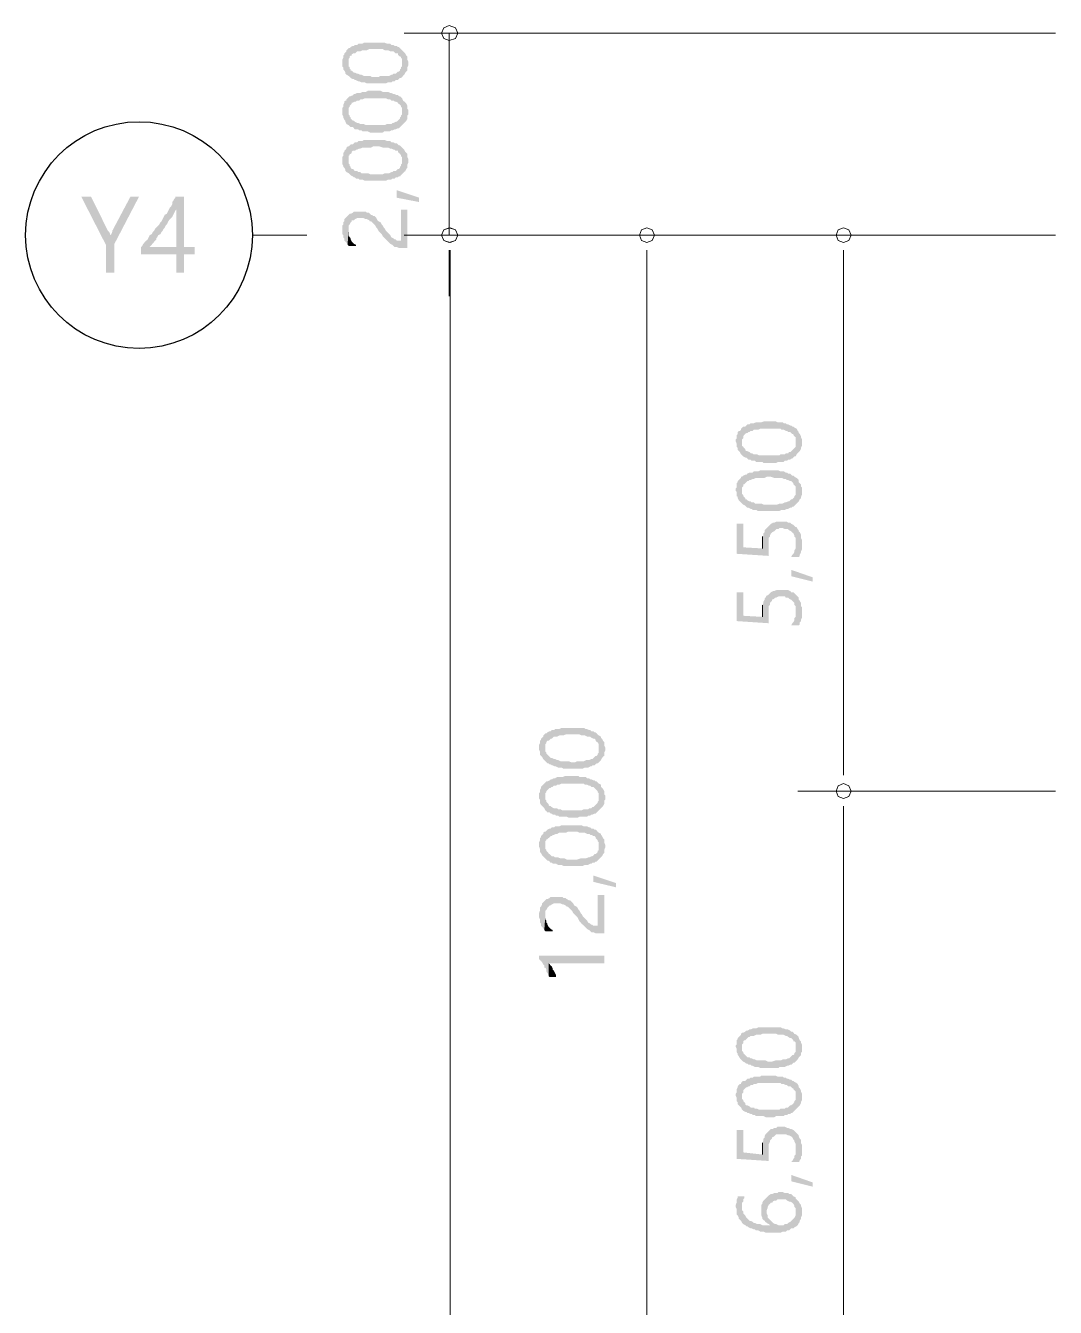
# Model space of a CAD drawing. Header units: millimetres. Extents: x -2246 to 101218, y 0 to 66109.
# Drawn here: x -2246 to 7955, y 38596 to 51295 of the extents above; entities that cross this region are included whole.
import ezdxf

# ---------------------------------------------------------------- set-up
doc = ezdxf.new("R2010")
doc.units = ezdxf.units.MM
doc.layers.add('PDF_솔리드 채우기', color=7, linetype='Continuous')
doc.layers.add('PDF_형상', color=7, linetype='Continuous')

msp = doc.modelspace()

# ---------------------------------------------------------------- hatches: boundary and pattern name
at = {"layer": 'PDF_솔리드 채우기', "transparency": 33554559}
for points in [[(890, 50935), (890, 50924), (890, 50914), (890, 50892), (900, 50882), (900, 50861), (911, 50850), (922, 50829), (922, 50818), (932, 50808), (953, 50797), (953, 50924), (953, 50935), (953, 50945), (953, 50956), (953, 50966), (964, 50977), (964, 50988), (974, 50998), (985, 50998), (985, 51009), (996, 51019), (1017, 51019), (1027, 51030), (1038, 51041), (1059, 51041), (1070, 51041), (1091, 51051), (1112, 51051), (1133, 51051), (1155, 51062), (1176, 51062), (1197, 51062), (1218, 51062), (1239, 51062), (1260, 51062), (1292, 51062), (1313, 51051), (1324, 51051), (1345, 51051), (1366, 51041), (1377, 51041), (1398, 51041), (1409, 51030), (1419, 51019), (1441, 51019), (1441, 51009), (1451, 50998), (1462, 50988), (1472, 50988), (1472, 50977), (1483, 50966), (1483, 50945), (1483, 50935), (1483, 50924), (1483, 51051), (1472, 51062), (1462, 51072), (1451, 51083), (1441, 51083), (1430, 51094), (1409, 51094), (1398, 51104), (1377, 51104), (1366, 51115), (1345, 51115), (1335, 51115), (1313, 51125), (1292, 51125), (1271, 51125), (1260, 51125), (1239, 51125), (1218, 51125), (1218, 51125), (1186, 51125), (1165, 51125), (1144, 51125), (1123, 51125), (1102, 51125), (1091, 51115), (1070, 51115), (1049, 51115), (1038, 51104), (1017, 51104), (1006, 51094), (996, 51094), (974, 51083), (964, 51072), (953, 51072), (943, 51062), (932, 51051), (932, 51041), (922, 51030), (911, 51019), (911, 51009), (900, 50998), (900, 50988), (900, 50977), (890, 50956), (890, 50945)], [(953, 50797), (964, 50786), (974, 50776), (974, 50776), (996, 50765), (1006, 50765), (1017, 50755), (1027, 50755), (1049, 50744), (1059, 50744), (1080, 50733), (1091, 50733), (1112, 50733), (1133, 50723), (1144, 50723), (1165, 50723), (1186, 50723), (1208, 50723), (1229, 50723), (1250, 50723), (1271, 50723), (1292, 50723), (1303, 50723), (1324, 50723), (1345, 50733), (1356, 50733), (1377, 50733), (1388, 50744), (1409, 50744), (1419, 50755), (1441, 50755), (1451, 50765), (1462, 50776), (1472, 50776), (1483, 50786), (1493, 50797), (1504, 50808), (1515, 50829), (1525, 50839), (1536, 50850), (1536, 50871), (1536, 50882), (1546, 50903), (1546, 50914), (1546, 50924), (1546, 50935), (1536, 50956), (1536, 50966), (1536, 50988), (1525, 50998), (1515, 51019), (1504, 51030), (1493, 51041), (1483, 51051), (1483, 50924), (1483, 50914), (1483, 50903), (1483, 50892), (1472, 50882), (1472, 50871), (1462, 50861), (1462, 50850), (1451, 50839), (1441, 50839), (1430, 50829), (1419, 50818), (1398, 50818), (1388, 50808), (1377, 50808), (1356, 50797), (1335, 50797), (1313, 50797), (1292, 50797), (1271, 50797), (1250, 50786), (1229, 50786), (1208, 50786), (1186, 50786), (1165, 50797), (1144, 50797), (1123, 50797), (1102, 50797), (1080, 50808), (1070, 50808), (1049, 50818), (1038, 50818), (1017, 50829), (1006, 50829), (996, 50839), (985, 50850), (974, 50850), (974, 50861), (964, 50871), (964, 50882), (953, 50892), (953, 50903), (953, 50914), (953, 50924)], [(890, 50447), (890, 50447), (890, 50426), (890, 50416), (900, 50395), (900, 50384), (911, 50363), (922, 50352), (922, 50342), (932, 50320), (953, 50310), (953, 50447), (953, 50447), (953, 50458), (953, 50469), (953, 50479), (964, 50490), (964, 50500), (974, 50511), (985, 50522), (985, 50532), (996, 50532), (1017, 50543), (1027, 50543), (1038, 50553), (1059, 50553), (1070, 50564), (1091, 50564), (1112, 50575), (1133, 50575), (1155, 50575), (1176, 50575), (1197, 50575), (1218, 50575), (1239, 50575), (1260, 50575), (1292, 50575), (1313, 50575), (1324, 50575), (1345, 50564), (1366, 50564), (1377, 50553), (1398, 50553), (1409, 50543), (1419, 50543), (1441, 50532), (1441, 50522), (1451, 50522), (1462, 50511), (1472, 50500), (1472, 50490), (1483, 50479), (1483, 50469), (1483, 50458), (1483, 50447), (1483, 50575), (1472, 50585), (1462, 50596), (1451, 50596), (1441, 50606), (1430, 50606), (1409, 50617), (1398, 50617), (1377, 50628), (1366, 50628), (1345, 50638), (1335, 50638), (1313, 50638), (1292, 50638), (1271, 50649), (1260, 50649), (1239, 50649), (1218, 50649), (1218, 50649), (1186, 50649), (1165, 50649), (1144, 50649), (1123, 50638), (1102, 50638), (1091, 50638), (1070, 50628), (1049, 50628), (1038, 50628), (1017, 50617), (1006, 50617), (996, 50606), (974, 50596), (964, 50596), (953, 50585), (943, 50575), (932, 50564), (932, 50553), (922, 50553), (911, 50543), (911, 50532), (900, 50511), (900, 50500), (900, 50490), (890, 50479), (890, 50469)], [(953, 50310), (964, 50299), (974, 50289), (974, 50289), (996, 50289), (1006, 50278), (1017, 50267), (1027, 50267), (1049, 50267), (1059, 50257), (1080, 50257), (1091, 50246), (1112, 50246), (1133, 50246), (1144, 50246), (1165, 50236), (1186, 50236), (1208, 50236), (1229, 50236), (1250, 50236), (1271, 50236), (1292, 50236), (1303, 50246), (1324, 50246), (1345, 50246), (1356, 50246), (1377, 50257), (1388, 50257), (1409, 50267), (1419, 50267), (1441, 50278), (1451, 50278), (1462, 50289), (1472, 50299), (1483, 50310), (1493, 50320), (1504, 50331), (1515, 50342), (1525, 50352), (1536, 50373), (1536, 50384), (1536, 50405), (1546, 50416), (1546, 50437), (1546, 50437), (1546, 50458), (1536, 50469), (1536, 50490), (1536, 50500), (1525, 50522), (1515, 50532), (1504, 50543), (1493, 50553), (1483, 50575), (1483, 50447), (1483, 50437), (1483, 50426), (1483, 50416), (1472, 50405), (1472, 50395), (1462, 50384), (1462, 50373), (1451, 50363), (1441, 50352), (1430, 50342), (1419, 50342), (1398, 50331), (1388, 50331), (1377, 50320), (1356, 50320), (1335, 50320), (1313, 50310), (1292, 50310), (1271, 50310), (1250, 50310), (1229, 50310), (1208, 50310), (1186, 50310), (1165, 50310), (1144, 50310), (1123, 50310), (1102, 50320), (1080, 50320), (1070, 50320), (1049, 50331), (1038, 50331), (1017, 50342), (1006, 50352), (996, 50352), (985, 50363), (974, 50373), (974, 50384), (964, 50395), (964, 50405), (953, 50416), (953, 50426), (953, 50437), (953, 50447)], [(890, 49971), (890, 49960), (890, 49950), (890, 49928), (900, 49907), (900, 49897), (911, 49886), (922, 49865), (922, 49854), (932, 49844), (953, 49833), (953, 49960), (953, 49960), (953, 49981), (953, 49992), (953, 50003), (964, 50013), (964, 50024), (974, 50024), (985, 50034), (985, 50045), (996, 50056), (1017, 50056), (1027, 50066), (1038, 50066), (1059, 50077), (1070, 50077), (1091, 50087), (1112, 50087), (1133, 50087), (1155, 50087), (1176, 50087), (1197, 50098), (1218, 50098), (1239, 50098), (1260, 50098), (1292, 50087), (1313, 50087), (1324, 50087), (1345, 50087), (1366, 50077), (1377, 50077), (1398, 50066), (1409, 50066), (1419, 50056), (1441, 50056), (1441, 50045), (1451, 50034), (1462, 50024), (1472, 50013), (1472, 50003), (1483, 49992), (1483, 49981), (1483, 49971), (1483, 49960), (1483, 50087), (1472, 50098), (1462, 50109), (1451, 50109), (1441, 50119), (1430, 50130), (1409, 50130), (1398, 50140), (1377, 50140), (1366, 50151), (1345, 50151), (1335, 50151), (1313, 50161), (1292, 50161), (1271, 50161), (1260, 50161), (1239, 50161), (1218, 50161), (1218, 50161), (1186, 50161), (1165, 50161), (1144, 50161), (1123, 50161), (1102, 50161), (1091, 50151), (1070, 50151), (1049, 50151), (1038, 50140), (1017, 50140), (1006, 50130), (996, 50119), (974, 50119), (964, 50109), (953, 50098), (943, 50098), (932, 50087), (932, 50077), (922, 50066), (911, 50056), (911, 50045), (900, 50034), (900, 50024), (900, 50003), (890, 49992), (890, 49981)], [(953, 49833), (964, 49823), (974, 49812), (974, 49812), (996, 49801), (1006, 49791), (1017, 49791), (1027, 49780), (1049, 49780), (1059, 49770), (1080, 49770), (1091, 49770), (1112, 49759), (1133, 49759), (1144, 49759), (1165, 49759), (1186, 49759), (1208, 49759), (1229, 49759), (1250, 49759), (1271, 49759), (1292, 49759), (1303, 49759), (1324, 49759), (1345, 49770), (1356, 49770), (1377, 49770), (1388, 49780), (1409, 49780), (1419, 49791), (1441, 49791), (1451, 49801), (1462, 49801), (1472, 49812), (1483, 49823), (1493, 49833), (1504, 49844), (1515, 49854), (1525, 49876), (1536, 49886), (1536, 49897), (1536, 49918), (1546, 49939), (1546, 49950), (1546, 49950), (1546, 49971), (1536, 49992), (1536, 50003), (1536, 50024), (1525, 50034), (1515, 50045), (1504, 50066), (1493, 50077), (1483, 50087), (1483, 49960), (1483, 49950), (1483, 49939), (1483, 49928), (1472, 49918), (1472, 49907), (1462, 49897), (1462, 49886), (1451, 49876), (1441, 49876), (1430, 49865), (1419, 49854), (1398, 49854), (1388, 49844), (1377, 49844), (1356, 49833), (1335, 49833), (1313, 49833), (1292, 49823), (1271, 49823), (1250, 49823), (1229, 49823), (1208, 49823), (1186, 49823), (1165, 49823), (1144, 49833), (1123, 49833), (1102, 49833), (1080, 49833), (1070, 49844), (1049, 49844), (1038, 49854), (1017, 49854), (1006, 49865), (996, 49876), (985, 49876), (974, 49886), (974, 49897), (964, 49907), (964, 49918), (953, 49928), (953, 49939), (953, 49950), (953, 49960)], [(-1599, 49600), (-1695, 49600), (-1451, 49123), (-1451, 48848), (-1366, 48848), (-1366, 49134), (-1409, 49219), (-1409, 49229), (-1419, 49251), (-1430, 49261)], [(-1123, 49600), (-1208, 49600), (-1388, 49261), (-1388, 49251), (-1398, 49229), (-1409, 49219), (-1409, 49219), (-1366, 49134)], [(-678, 49600), (-763, 49600), (-763, 49590), (-773, 49579), (-784, 49558), (-794, 49547), (-794, 49526), (-805, 49505), (-816, 49494), (-752, 49473), (-752, 49102), (-1017, 49102), (-678, 49102)], [(-816, 49494), (-826, 49473), (-837, 49452), (-847, 49431), (-869, 49420), (-879, 49399), (-890, 49378), (-900, 49356), (-911, 49346), (-922, 49325), (-932, 49314), (-953, 49293), (-964, 49282), (-974, 49261), (-985, 49251), (-996, 49229), (-1017, 49219), (-1027, 49198), (-1038, 49176), (-1049, 49166), (-1070, 49145), (-1080, 49134), (-1091, 49113), (-1102, 49102), (-1102, 49028), (-752, 49028), (-752, 48848), (-678, 48848), (-678, 49028), (-572, 49028), (-572, 49102), (-678, 49102), (-1017, 49102), (-953, 49176), (-953, 49187), (-943, 49198), (-932, 49219), (-911, 49229), (-900, 49251), (-890, 49261), (-879, 49282), (-869, 49293), (-858, 49314), (-847, 49325), (-837, 49346), (-826, 49367), (-816, 49378), (-794, 49399), (-784, 49420), (-773, 49441), (-763, 49462), (-752, 49473)], [(890, 49272), (890, 49272), (890, 49251), (890, 49229), (900, 49219), (900, 49198), (911, 49187), (911, 49166), (922, 49155), (932, 49145), (943, 49123), (953, 49261), (953, 49282), (953, 49293), (953, 49314), (964, 49325), (974, 49346), (985, 49356), (985, 49367), (1006, 49367), (1017, 49378), (1038, 49388), (1049, 49388), (1070, 49388), (1091, 49388), (1102, 49388), (1123, 49378), (1133, 49378), (1155, 49367), (1165, 49356), (1176, 49356), (1186, 49346), (1197, 49335), (1208, 49325), (1218, 49314), (1229, 49293), (1239, 49282), (1250, 49261), (1271, 49240), (1282, 49229), (1292, 49208), (1303, 49198), (1313, 49187), (1324, 49176), (1335, 49166), (1345, 49155), (1356, 49145), (1366, 49134), (1388, 49123), (1398, 49113), (1409, 49102), (1419, 49102), (1430, 49102), (1451, 49092), (1462, 49092), (1483, 49092), (1504, 49092), (1536, 49092), (1536, 49473), (1472, 49473), (1472, 49166), (1462, 49166), (1451, 49166), (1430, 49166), (1419, 49176), (1409, 49176), (1398, 49187), (1377, 49198), (1366, 49219), (1366, 49219), (1356, 49229), (1345, 49240), (1335, 49251), (1324, 49261), (1313, 49282), (1303, 49293), (1292, 49314), (1282, 49325), (1271, 49346), (1250, 49356), (1239, 49367), (1229, 49388), (1218, 49399), (1208, 49409), (1197, 49409), (1186, 49420), (1176, 49420), (1165, 49431), (1155, 49441), (1133, 49441), (1123, 49452), (1102, 49452), (1080, 49452), (1059, 49452), (1059, 49452), (1038, 49452), (1027, 49452), (1006, 49452), (996, 49441), (974, 49431), (964, 49431), (953, 49420), (943, 49409), (932, 49399), (922, 49388), (911, 49378), (911, 49356), (900, 49346), (900, 49325), (890, 49314), (890, 49293)], [(943, 49123), (953, 49113), (1027, 49113), (1027, 49123), (1006, 49134), (996, 49145), (985, 49155), (974, 49176), (974, 49187), (964, 49198), (953, 49219), (953, 49229), (953, 49251), (953, 49261)], [(4788, 47175), (4788, 47175), (4798, 47153), (4798, 47143), (4798, 47122), (4809, 47111), (4809, 47090), (4819, 47079), (4830, 47069), (4841, 47047), (4851, 47037), (4851, 47175), (4851, 47175), (4851, 47185), (4851, 47196), (4862, 47206), (4862, 47217), (4862, 47227), (4872, 47238), (4883, 47249), (4894, 47259), (4904, 47259), (4915, 47270), (4925, 47270), (4936, 47280), (4957, 47280), (4968, 47291), (4989, 47291), (5010, 47291), (5031, 47302), (5052, 47302), (5074, 47302), (5095, 47302), (5127, 47302), (5137, 47302), (5169, 47302), (5190, 47302), (5211, 47302), (5233, 47302), (5243, 47291), (5264, 47291), (5285, 47280), (5296, 47280), (5307, 47270), (5328, 47270), (5338, 47259), (5349, 47249), (5360, 47249), (5360, 47238), (5370, 47227), (5381, 47217), (5381, 47206), (5381, 47196), (5381, 47185), (5381, 47175), (5391, 47302), (5370, 47312), (5360, 47323), (5349, 47323), (5338, 47333), (5328, 47333), (5307, 47344), (5296, 47344), (5285, 47355), (5264, 47355), (5254, 47365), (5233, 47365), (5211, 47365), (5201, 47365), (5180, 47376), (5158, 47376), (5137, 47376), (5116, 47376), (5116, 47376), (5095, 47376), (5074, 47376), (5042, 47365), (5031, 47365), (5010, 47365), (4989, 47365), (4968, 47355), (4957, 47355), (4936, 47355), (4925, 47344), (4904, 47344), (4894, 47333), (4883, 47323), (4862, 47323), (4851, 47312), (4841, 47302), (4841, 47291), (4830, 47280), (4819, 47280), (4809, 47270), (4809, 47249), (4798, 47238), (4798, 47227), (4798, 47217), (4798, 47206), (4788, 47196)], [(4851, 47037), (4862, 47026), (4883, 47016), (4883, 47016), (4894, 47016), (4904, 47005), (4915, 46994), (4936, 46994), (4947, 46984), (4957, 46984), (4978, 46984), (4989, 46973), (5010, 46973), (5031, 46973), (5052, 46973), (5063, 46963), (5084, 46963), (5105, 46963), (5127, 46963), (5148, 46963), (5169, 46963), (5190, 46963), (5211, 46973), (5222, 46973), (5243, 46973), (5264, 46973), (5275, 46984), (5296, 46984), (5307, 46994), (5328, 46994), (5338, 47005), (5349, 47005), (5360, 47016), (5370, 47026), (5381, 47026), (5391, 47047), (5402, 47058), (5413, 47069), (5423, 47079), (5434, 47100), (5434, 47111), (5444, 47132), (5444, 47143), (5444, 47164), (5444, 47164), (5444, 47185), (5444, 47196), (5434, 47217), (5434, 47227), (5423, 47249), (5413, 47259), (5413, 47270), (5402, 47280), (5391, 47302), (5381, 47175), (5381, 47164), (5381, 47153), (5381, 47143), (5381, 47122), (5370, 47111), (5370, 47111), (5360, 47100), (5349, 47090), (5338, 47079), (5328, 47069), (5317, 47069), (5307, 47058), (5285, 47058), (5275, 47047), (5254, 47047), (5233, 47047), (5222, 47037), (5201, 47037), (5180, 47037), (5148, 47037), (5127, 47037), (5105, 47037), (5084, 47037), (5063, 47037), (5042, 47037), (5021, 47037), (4999, 47047), (4978, 47047), (4968, 47047), (4947, 47058), (4936, 47058), (4925, 47069), (4904, 47079), (4894, 47079), (4883, 47090), (4883, 47100), (4872, 47111), (4862, 47122), (4862, 47122), (4851, 47132), (4851, 47153), (4851, 47164), (4851, 47175)], [(4788, 46698), (4788, 46687), (4798, 46677), (4798, 46655), (4798, 46634), (4809, 46624), (4809, 46613), (4819, 46592), (4830, 46581), (4841, 46571), (4851, 46560), (4851, 46687), (4851, 46687), (4851, 46708), (4851, 46719), (4862, 46730), (4862, 46740), (4862, 46751), (4872, 46751), (4883, 46761), (4894, 46772), (4904, 46783), (4915, 46783), (4925, 46793), (4936, 46793), (4957, 46804), (4968, 46804), (4989, 46814), (5010, 46814), (5031, 46814), (5052, 46814), (5074, 46814), (5095, 46825), (5127, 46825), (5137, 46825), (5169, 46814), (5190, 46814), (5211, 46814), (5233, 46814), (5243, 46814), (5264, 46804), (5285, 46804), (5296, 46793), (5307, 46793), (5328, 46783), (5338, 46783), (5349, 46772), (5360, 46761), (5360, 46751), (5370, 46740), (5381, 46730), (5381, 46719), (5381, 46708), (5381, 46698), (5381, 46687), (5391, 46814), (5370, 46825), (5360, 46836), (5349, 46836), (5338, 46846), (5328, 46857), (5307, 46857), (5296, 46867), (5285, 46867), (5264, 46878), (5254, 46878), (5233, 46878), (5211, 46889), (5201, 46889), (5180, 46889), (5158, 46889), (5137, 46889), (5116, 46889), (5116, 46889), (5095, 46889), (5074, 46889), (5042, 46889), (5031, 46889), (5010, 46878), (4989, 46878), (4968, 46878), (4957, 46867), (4936, 46867), (4925, 46867), (4904, 46857), (4894, 46846), (4883, 46846), (4862, 46836), (4851, 46825), (4841, 46825), (4841, 46814), (4830, 46804), (4819, 46793), (4809, 46783), (4809, 46772), (4798, 46761), (4798, 46751), (4798, 46730), (4798, 46719), (4788, 46708)], [(4851, 46560), (4862, 46550), (4883, 46539), (4883, 46539), (4894, 46528), (4904, 46518), (4915, 46518), (4936, 46507), (4947, 46507), (4957, 46497), (4978, 46497), (4989, 46497), (5010, 46486), (5031, 46486), (5052, 46486), (5063, 46486), (5084, 46486), (5105, 46486), (5127, 46486), (5148, 46486), (5169, 46486), (5190, 46486), (5211, 46486), (5222, 46486), (5243, 46497), (5264, 46497), (5275, 46497), (5296, 46507), (5307, 46507), (5328, 46518), (5338, 46518), (5349, 46528), (5360, 46528), (5370, 46539), (5381, 46550), (5391, 46560), (5402, 46571), (5413, 46581), (5423, 46603), (5434, 46613), (5434, 46624), (5444, 46645), (5444, 46666), (5444, 46677), (5444, 46677), (5444, 46698), (5444, 46719), (5434, 46730), (5434, 46751), (5423, 46761), (5413, 46772), (5413, 46793), (5402, 46804), (5391, 46814), (5381, 46687), (5381, 46677), (5381, 46666), (5381, 46655), (5381, 46645), (5370, 46634), (5370, 46624), (5360, 46613), (5349, 46603), (5338, 46603), (5328, 46592), (5317, 46581), (5307, 46581), (5285, 46571), (5275, 46571), (5254, 46560), (5233, 46560), (5222, 46560), (5201, 46550), (5180, 46550), (5148, 46550), (5127, 46550), (5105, 46550), (5084, 46550), (5063, 46550), (5042, 46560), (5021, 46560), (4999, 46560), (4978, 46560), (4968, 46571), (4947, 46571), (4936, 46581), (4925, 46581), (4904, 46592), (4894, 46603), (4883, 46603), (4883, 46613), (4872, 46624), (4862, 46634), (4862, 46645), (4851, 46655), (4851, 46666), (4851, 46677), (4851, 46687)], [(4798, 46359), (4798, 46062), (5116, 46041), (5116, 46041), (5116, 46062), (5116, 46084), (5116, 46094), (5116, 46115), (5116, 46136), (5116, 46147), (5105, 46327), (5095, 46317), (5084, 46306), (5074, 46295), (5074, 46274), (5063, 46264), (5063, 46242), (5052, 46232), (5052, 46115), (4862, 46126), (4862, 46359)], [(5105, 46327), (5116, 46147), (5116, 46158), (5116, 46179), (5116, 46200), (5116, 46221), (5127, 46232), (5127, 46242), (5137, 46264), (5148, 46274), (5148, 46274), (5169, 46285), (5180, 46295), (5190, 46306), (5211, 46306), (5222, 46317), (5243, 46317), (5254, 46317), (5275, 46306), (5285, 46306), (5307, 46306), (5317, 46295), (5338, 46285), (5349, 46274), (5360, 46264), (5370, 46242), (5370, 46232), (5381, 46221), (5381, 46200), (5381, 46179), (5381, 46168), (5391, 46327), (5381, 46327), (5370, 46338), (5360, 46348), (5338, 46359), (5328, 46370), (5307, 46370), (5296, 46380), (5275, 46380), (5264, 46380), (5243, 46380), (5243, 46380), (5222, 46380), (5201, 46380), (5190, 46380), (5169, 46370), (5158, 46370), (5137, 46359), (5127, 46348), (5116, 46338)], [(5338, 46031), (5413, 46031), (5423, 46041), (5423, 46052), (5434, 46073), (5434, 46084), (5444, 46105), (5444, 46115), (5444, 46136), (5444, 46158), (5444, 46168), (5444, 46189), (5444, 46200), (5434, 46221), (5434, 46242), (5434, 46253), (5423, 46274), (5413, 46285), (5413, 46295), (5402, 46306), (5391, 46327), (5381, 46168), (5381, 46158), (5381, 46147), (5381, 46126), (5381, 46115), (5370, 46094), (5370, 46084), (5360, 46062), (5349, 46052)], [(4798, 45681), (4798, 45395), (5116, 45374), (5116, 45374), (5116, 45384), (5116, 45406), (5116, 45427), (5116, 45437), (5116, 45459), (5116, 45480), (5105, 45649), (5095, 45649), (5084, 45628), (5074, 45617), (5074, 45607), (5063, 45586), (5063, 45575), (5052, 45554), (5052, 45437), (4862, 45448), (4862, 45681)], [(5105, 45649), (5116, 45480), (5116, 45490), (5116, 45501), (5116, 45522), (5116, 45543), (5127, 45554), (5127, 45575), (5137, 45586), (5148, 45596), (5148, 45607), (5169, 45617), (5180, 45628), (5190, 45628), (5211, 45639), (5222, 45639), (5243, 45639), (5254, 45639), (5275, 45639), (5285, 45628), (5307, 45628), (5317, 45617), (5338, 45607), (5349, 45596), (5360, 45586), (5370, 45575), (5370, 45554), (5381, 45543), (5381, 45522), (5381, 45512), (5381, 45490), (5391, 45649), (5381, 45660), (5370, 45670), (5360, 45681), (5338, 45681), (5328, 45692), (5307, 45702), (5296, 45702), (5275, 45702), (5264, 45702), (5243, 45702), (5243, 45702), (5222, 45702), (5201, 45702), (5190, 45702), (5169, 45692), (5158, 45692), (5137, 45681), (5127, 45670), (5116, 45660)], [(5338, 45353), (5413, 45353), (5423, 45363), (5423, 45384), (5434, 45395), (5434, 45406), (5444, 45427), (5444, 45448), (5444, 45469), (5444, 45490), (5444, 45490), (5444, 45512), (5444, 45533), (5434, 45543), (5434, 45565), (5434, 45575), (5423, 45596), (5413, 45607), (5413, 45628), (5402, 45639), (5391, 45649), (5381, 45490), (5381, 45490), (5381, 45469), (5381, 45459), (5381, 45437), (5370, 45427), (5370, 45406), (5360, 45384), (5349, 45374)], [(2839, 44145), (2839, 44145), (2839, 44124), (2849, 44103), (2849, 44092), (2849, 44071), (2860, 44060), (2870, 44050), (2881, 44029), (2892, 44018), (2902, 44007), (2902, 44135), (2902, 44145), (2902, 44156), (2902, 44166), (2902, 44177), (2913, 44188), (2913, 44198), (2923, 44209), (2934, 44209), (2945, 44219), (2955, 44230), (2966, 44230), (2976, 44240), (2987, 44251), (3008, 44251), (3019, 44251), (3040, 44262), (3061, 44262), (3082, 44262), (3103, 44272), (3125, 44272), (3146, 44272), (3178, 44272), (3188, 44272), (3220, 44272), (3241, 44272), (3262, 44262), (3284, 44262), (3294, 44262), (3315, 44251), (3337, 44251), (3347, 44251), (3358, 44240), (3379, 44230), (3389, 44230), (3400, 44219), (3400, 44209), (3411, 44198), (3421, 44198), (3421, 44188), (3432, 44177), (3432, 44156), (3432, 44145), (3432, 44135), (3432, 44262), (3421, 44272), (3411, 44283), (3400, 44293), (3389, 44293), (3379, 44304), (3358, 44304), (3347, 44315), (3337, 44315), (3315, 44325), (3305, 44325), (3284, 44336), (3262, 44336), (3241, 44336), (3231, 44336), (3209, 44336), (3188, 44336), (3167, 44336), (3167, 44336), (3146, 44336), (3114, 44336), (3093, 44336), (3072, 44336), (3061, 44336), (3040, 44325), (3019, 44325), (2998, 44325), (2987, 44315), (2966, 44315), (2955, 44304), (2945, 44304), (2923, 44293), (2913, 44283), (2902, 44283), (2892, 44272), (2881, 44262), (2881, 44251), (2870, 44240), (2860, 44230), (2860, 44219), (2849, 44209), (2849, 44198), (2849, 44188), (2839, 44166), (2839, 44156)], [(2902, 44007), (2913, 43997), (2923, 43986), (2934, 43986), (2945, 43976), (2955, 43976), (2966, 43965), (2976, 43965), (2998, 43955), (3008, 43955), (3029, 43944), (3040, 43944), (3061, 43944), (3082, 43933), (3093, 43933), (3114, 43933), (3135, 43933), (3156, 43933), (3178, 43933), (3199, 43933), (3220, 43933), (3241, 43933), (3262, 43933), (3273, 43933), (3294, 43944), (3315, 43944), (3326, 43944), (3347, 43955), (3358, 43955), (3368, 43965), (3389, 43965), (3400, 43976), (3411, 43986), (3421, 43986), (3432, 43997), (3442, 44007), (3453, 44018), (3464, 44039), (3474, 44050), (3485, 44060), (3485, 44082), (3485, 44092), (3495, 44113), (3495, 44124), (3495, 44135), (3495, 44145), (3485, 44166), (3485, 44188), (3485, 44198), (3474, 44209), (3464, 44230), (3453, 44240), (3453, 44251), (3432, 44262), (3432, 44135), (3432, 44124), (3432, 44113), (3432, 44103), (3432, 44092), (3421, 44082), (3421, 44071), (3411, 44060), (3400, 44060), (3389, 44050), (3379, 44039), (3368, 44029), (3358, 44029), (3337, 44018), (3326, 44018), (3305, 44018), (3284, 44007), (3262, 44007), (3252, 44007), (3220, 44007), (3199, 43997), (3178, 43997), (3156, 43997), (3135, 44007), (3114, 44007), (3093, 44007), (3072, 44007), (3051, 44007), (3029, 44018), (3019, 44018), (2998, 44029), (2987, 44029), (2966, 44039), (2955, 44039), (2945, 44050), (2934, 44060), (2934, 44060), (2923, 44071), (2913, 44082), (2913, 44092), (2902, 44103), (2902, 44113), (2902, 44124), (2902, 44135)], [(2839, 43658), (2839, 43658), (2839, 43637), (2849, 43626), (2849, 43605), (2849, 43594), (2860, 43573), (2870, 43563), (2881, 43552), (2892, 43541), (2902, 43520), (2902, 43658), (2902, 43658), (2902, 43669), (2902, 43679), (2902, 43690), (2913, 43700), (2913, 43711), (2923, 43721), (2934, 43732), (2945, 43743), (2955, 43743), (2966, 43753), (2976, 43753), (2987, 43764), (3008, 43764), (3019, 43774), (3040, 43774), (3061, 43785), (3082, 43785), (3103, 43785), (3125, 43785), (3146, 43785), (3178, 43785), (3188, 43785), (3220, 43785), (3241, 43785), (3262, 43785), (3284, 43785), (3294, 43774), (3315, 43774), (3337, 43764), (3347, 43764), (3358, 43753), (3379, 43753), (3389, 43743), (3400, 43732), (3400, 43732), (3411, 43721), (3421, 43711), (3421, 43700), (3432, 43690), (3432, 43679), (3432, 43669), (3432, 43658), (3432, 43785), (3421, 43796), (3411, 43806), (3400, 43806), (3389, 43817), (3379, 43817), (3358, 43827), (3347, 43827), (3337, 43838), (3315, 43838), (3305, 43849), (3284, 43849), (3262, 43849), (3241, 43849), (3231, 43859), (3209, 43859), (3188, 43859), (3167, 43859), (3167, 43859), (3146, 43859), (3114, 43859), (3093, 43859), (3072, 43849), (3061, 43849), (3040, 43849), (3019, 43849), (2998, 43838), (2987, 43838), (2966, 43827), (2955, 43827), (2945, 43817), (2923, 43806), (2913, 43806), (2902, 43796), (2892, 43785), (2881, 43774), (2881, 43774), (2870, 43764), (2860, 43753), (2860, 43743), (2849, 43721), (2849, 43711), (2849, 43700), (2839, 43690), (2839, 43679)], [(2902, 43520), (2913, 43510), (2923, 43499), (2934, 43499), (2945, 43499), (2955, 43488), (2966, 43488), (2976, 43478), (2998, 43478), (3008, 43467), (3029, 43467), (3040, 43457), (3061, 43457), (3082, 43457), (3093, 43457), (3114, 43457), (3135, 43446), (3156, 43446), (3178, 43446), (3199, 43446), (3220, 43446), (3241, 43457), (3262, 43457), (3273, 43457), (3294, 43457), (3315, 43457), (3326, 43467), (3347, 43467), (3358, 43478), (3368, 43478), (3389, 43488), (3400, 43488), (3411, 43499), (3421, 43510), (3432, 43520), (3442, 43531), (3453, 43541), (3464, 43552), (3474, 43563), (3485, 43584), (3485, 43594), (3485, 43616), (3495, 43626), (3495, 43647), (3495, 43647), (3495, 43669), (3485, 43679), (3485, 43700), (3485, 43711), (3474, 43732), (3464, 43743), (3453, 43753), (3453, 43774), (3432, 43785), (3432, 43658), (3432, 43647), (3432, 43637), (3432, 43626), (3432, 43616), (3421, 43605), (3421, 43594), (3411, 43584), (3400, 43573), (3389, 43563), (3379, 43552), (3368, 43552), (3358, 43541), (3337, 43541), (3326, 43531), (3305, 43531), (3284, 43531), (3262, 43520), (3252, 43520), (3220, 43520), (3199, 43520), (3178, 43520), (3156, 43520), (3135, 43520), (3114, 43520), (3093, 43520), (3072, 43520), (3051, 43531), (3029, 43531), (3019, 43541), (2998, 43541), (2987, 43541), (2966, 43552), (2955, 43563), (2945, 43563), (2934, 43573), (2934, 43584), (2923, 43594), (2913, 43605), (2913, 43616), (2902, 43626), (2902, 43637), (2902, 43647), (2902, 43658)], [(2839, 43181), (2839, 43171), (2839, 43160), (2849, 43139), (2849, 43128), (2849, 43107), (2860, 43097), (2870, 43075), (2881, 43065), (2892, 43054), (2902, 43044), (2902, 43171), (2902, 43171), (2902, 43192), (2902, 43202), (2902, 43213), (2913, 43224), (2913, 43234), (2923, 43234), (2934, 43245), (2945, 43255), (2955, 43266), (2966, 43266), (2976, 43277), (2987, 43277), (3008, 43287), (3019, 43287), (3040, 43298), (3061, 43298), (3082, 43298), (3103, 43298), (3125, 43308), (3146, 43308), (3178, 43308), (3188, 43308), (3220, 43308), (3241, 43298), (3262, 43298), (3284, 43298), (3294, 43298), (3315, 43287), (3337, 43287), (3347, 43277), (3358, 43277), (3379, 43266), (3389, 43266), (3400, 43255), (3400, 43245), (3411, 43234), (3421, 43224), (3421, 43213), (3432, 43202), (3432, 43192), (3432, 43181), (3432, 43171), (3432, 43298), (3421, 43308), (3411, 43319), (3400, 43330), (3389, 43330), (3379, 43340), (3358, 43340), (3347, 43351), (3337, 43351), (3315, 43361), (3305, 43361), (3284, 43361), (3262, 43372), (3241, 43372), (3231, 43372), (3209, 43372), (3188, 43372), (3167, 43372), (3167, 43372), (3146, 43372), (3114, 43372), (3093, 43372), (3072, 43372), (3061, 43372), (3040, 43361), (3019, 43361), (2998, 43361), (2987, 43351), (2966, 43351), (2955, 43340), (2945, 43340), (2923, 43330), (2913, 43319), (2902, 43308), (2892, 43308), (2881, 43298), (2881, 43287), (2870, 43277), (2860, 43266), (2860, 43255), (2849, 43245), (2849, 43234), (2849, 43224), (2839, 43202), (2839, 43192)], [(2902, 43044), (2913, 43033), (2923, 43022), (2934, 43022), (2945, 43012), (2955, 43001), (2966, 43001), (2976, 42991), (2998, 42991), (3008, 42991), (3029, 42980), (3040, 42980), (3061, 42980), (3082, 42969), (3093, 42969), (3114, 42969), (3135, 42969), (3156, 42969), (3178, 42969), (3199, 42969), (3220, 42969), (3241, 42969), (3262, 42969), (3273, 42969), (3294, 42980), (3315, 42980), (3326, 42980), (3347, 42991), (3358, 42991), (3368, 43001), (3389, 43001), (3400, 43012), (3411, 43012), (3421, 43022), (3432, 43033), (3442, 43044), (3453, 43054), (3464, 43065), (3474, 43086), (3485, 43097), (3485, 43118), (3485, 43128), (3495, 43150), (3495, 43160), (3495, 43160), (3495, 43181), (3485, 43202), (3485, 43213), (3485, 43234), (3474, 43245), (3464, 43266), (3453, 43277), (3453, 43287), (3432, 43298), (3432, 43171), (3432, 43160), (3432, 43150), (3432, 43139), (3432, 43128), (3421, 43118), (3421, 43107), (3411, 43097), (3400, 43086), (3389, 43086), (3379, 43075), (3368, 43065), (3358, 43065), (3337, 43054), (3326, 43054), (3305, 43044), (3284, 43044), (3262, 43044), (3252, 43044), (3220, 43033), (3199, 43033), (3178, 43033), (3156, 43033), (3135, 43033), (3114, 43033), (3093, 43044), (3072, 43044), (3051, 43044), (3029, 43054), (3019, 43054), (2998, 43054), (2987, 43065), (2966, 43065), (2955, 43075), (2945, 43086), (2934, 43086), (2934, 43097), (2923, 43107), (2913, 43118), (2913, 43128), (2902, 43139), (2902, 43150), (2902, 43160), (2902, 43171)], [(2839, 42482), (2839, 42482), (2839, 42461), (2849, 42440), (2849, 42429), (2849, 42408), (2860, 42397), (2860, 42376), (2870, 42366), (2881, 42355), (2892, 42334), (2902, 42472), (2902, 42493), (2902, 42503), (2902, 42525), (2913, 42535), (2923, 42556), (2934, 42567), (2945, 42578), (2955, 42578), (2966, 42588), (2987, 42599), (2998, 42599), (3019, 42599), (3040, 42599), (3051, 42599), (3072, 42588), (3082, 42588), (3103, 42578), (3114, 42567), (3125, 42567), (3135, 42556), (3146, 42546), (3156, 42535), (3167, 42525), (3178, 42503), (3188, 42493), (3209, 42472), (3220, 42461), (3231, 42440), (3241, 42419), (3252, 42408), (3262, 42397), (3273, 42387), (3284, 42376), (3294, 42366), (3305, 42355), (3315, 42345), (3337, 42334), (3347, 42323), (3358, 42313), (3368, 42313), (3379, 42313), (3400, 42302), (3411, 42302), (3432, 42302), (3453, 42302), (3485, 42302), (3485, 42683), (3421, 42683), (3421, 42376), (3411, 42376), (3400, 42376), (3379, 42376), (3368, 42387), (3358, 42387), (3347, 42397), (3326, 42408), (3315, 42429), (3315, 42429), (3305, 42440), (3294, 42450), (3284, 42461), (3273, 42472), (3262, 42493), (3252, 42503), (3241, 42525), (3231, 42535), (3220, 42556), (3209, 42567), (3188, 42578), (3178, 42599), (3167, 42609), (3156, 42620), (3146, 42630), (3135, 42630), (3135, 42630), (3114, 42641), (3103, 42652), (3082, 42652), (3072, 42662), (3051, 42662), (3029, 42662), (3019, 42662), (3008, 42662), (2987, 42662), (2976, 42662), (2955, 42662), (2945, 42652), (2923, 42641), (2913, 42641), (2902, 42630), (2892, 42620), (2881, 42609), (2870, 42599), (2870, 42588), (2860, 42567), (2849, 42556), (2849, 42535), (2849, 42525), (2839, 42503)], [(2892, 42334), (2902, 42323), (2976, 42323), (2976, 42334), (2955, 42345), (2945, 42355), (2934, 42366), (2923, 42387), (2923, 42397), (2913, 42408), (2913, 42429), (2902, 42440), (2902, 42461), (2902, 42472)], [(2839, 42080), (2839, 42048), (2849, 42037), (2860, 42027), (2870, 42016), (2881, 41995), (2892, 41984), (2892, 41963), (2902, 41963), (2913, 41942), (2913, 41921), (2923, 41910), (2934, 41889), (2934, 41878), (2934, 42006), (3485, 42006), (3485, 42080)], [(2934, 41878), (2945, 41868), (3008, 41868), (3008, 41868), (3008, 41878), (3008, 41889), (2998, 41910), (2987, 41931), (2976, 41942), (2976, 41953), (2966, 41974), (2955, 41984), (2945, 41995), (2934, 42006)], [(4788, 41179), (4788, 41179), (4798, 41158), (4798, 41137), (4798, 41126), (4809, 41105), (4809, 41095), (4819, 41084), (4830, 41063), (4841, 41052), (4851, 41042), (4851, 41179), (4851, 41179), (4851, 41190), (4851, 41201), (4862, 41211), (4862, 41222), (4862, 41232), (4872, 41243), (4883, 41243), (4894, 41254), (4904, 41264), (4915, 41275), (4925, 41275), (4936, 41285), (4957, 41285), (4968, 41285), (4989, 41296), (5010, 41296), (5031, 41296), (5052, 41306), (5074, 41306), (5095, 41306), (5127, 41306), (5137, 41306), (5169, 41306), (5190, 41306), (5211, 41296), (5233, 41296), (5243, 41296), (5264, 41296), (5285, 41285), (5296, 41285), (5307, 41275), (5328, 41264), (5338, 41264), (5349, 41254), (5360, 41243), (5360, 41232), (5370, 41232), (5381, 41222), (5381, 41211), (5381, 41201), (5381, 41179), (5381, 41169), (5391, 41296), (5370, 41306), (5360, 41317), (5349, 41328), (5338, 41328), (5328, 41338), (5307, 41349), (5296, 41349), (5285, 41349), (5264, 41359), (5254, 41359), (5233, 41370), (5211, 41370), (5201, 41370), (5180, 41370), (5158, 41370), (5137, 41370), (5116, 41370), (5116, 41370), (5095, 41370), (5074, 41370), (5042, 41370), (5031, 41370), (5010, 41370), (4989, 41359), (4968, 41359), (4957, 41359), (4936, 41349), (4925, 41349), (4904, 41338), (4894, 41338), (4883, 41328), (4862, 41317), (4851, 41317), (4841, 41306), (4841, 41296), (4830, 41285), (4819, 41275), (4809, 41264), (4809, 41254), (4798, 41243), (4798, 41232), (4798, 41222), (4798, 41201), (4788, 41190)], [(4851, 41042), (4862, 41031), (4883, 41020), (4883, 41020), (4894, 41010), (4904, 41010), (4915, 40999), (4936, 40999), (4947, 40989), (4957, 40989), (4978, 40978), (4989, 40978), (5010, 40978), (5031, 40968), (5052, 40968), (5063, 40968), (5084, 40968), (5105, 40968), (5127, 40968), (5148, 40968), (5169, 40968), (5190, 40968), (5211, 40968), (5222, 40978), (5243, 40978), (5264, 40978), (5275, 40978), (5296, 40989), (5307, 40989), (5328, 40999), (5338, 40999), (5349, 41010), (5360, 41020), (5370, 41020), (5381, 41031), (5391, 41042), (5402, 41052), (5413, 41073), (5423, 41084), (5434, 41095), (5434, 41116), (5444, 41126), (5444, 41148), (5444, 41169), (5444, 41169), (5444, 41179), (5444, 41201), (5434, 41222), (5434, 41232), (5423, 41243), (5413, 41264), (5413, 41275), (5402, 41285), (5391, 41296), (5381, 41169), (5381, 41169), (5381, 41148), (5381, 41137), (5381, 41126), (5370, 41116), (5370, 41105), (5360, 41095), (5349, 41095), (5338, 41084), (5328, 41073), (5317, 41063), (5307, 41063), (5285, 41052), (5275, 41052), (5254, 41052), (5233, 41042), (5222, 41042), (5201, 41042), (5180, 41042), (5148, 41031), (5127, 41031), (5105, 41031), (5084, 41042), (5063, 41042), (5042, 41042), (5021, 41042), (4999, 41042), (4978, 41052), (4968, 41052), (4947, 41063), (4936, 41063), (4925, 41073), (4904, 41073), (4894, 41084), (4883, 41095), (4883, 41095), (4872, 41105), (4862, 41116), (4862, 41126), (4851, 41137), (4851, 41148), (4851, 41158), (4851, 41179)], [(4788, 40692), (4788, 40692), (4798, 40671), (4798, 40660), (4798, 40639), (4809, 40629), (4809, 40607), (4819, 40597), (4830, 40586), (4841, 40576), (4851, 40554), (4851, 40692), (4851, 40692), (4851, 40703), (4851, 40713), (4862, 40724), (4862, 40735), (4862, 40745), (4872, 40756), (4883, 40766), (4894, 40777), (4904, 40777), (4915, 40787), (4925, 40787), (4936, 40798), (4957, 40798), (4968, 40809), (4989, 40809), (5010, 40819), (5031, 40819), (5052, 40819), (5074, 40819), (5095, 40819), (5127, 40819), (5137, 40819), (5169, 40819), (5190, 40819), (5211, 40819), (5233, 40819), (5243, 40809), (5264, 40809), (5285, 40798), (5296, 40798), (5307, 40787), (5328, 40787), (5338, 40777), (5349, 40766), (5360, 40766), (5360, 40756), (5370, 40745), (5381, 40735), (5381, 40724), (5381, 40713), (5381, 40703), (5381, 40692), (5391, 40819), (5370, 40830), (5360, 40840), (5349, 40840), (5338, 40851), (5328, 40851), (5307, 40862), (5296, 40862), (5285, 40872), (5264, 40872), (5254, 40883), (5233, 40883), (5211, 40883), (5201, 40883), (5180, 40893), (5158, 40893), (5137, 40893), (5116, 40893), (5116, 40893), (5095, 40893), (5074, 40893), (5042, 40893), (5031, 40883), (5010, 40883), (4989, 40883), (4968, 40883), (4957, 40872), (4936, 40872), (4925, 40862), (4904, 40862), (4894, 40851), (4883, 40840), (4862, 40840), (4851, 40830), (4841, 40819), (4841, 40809), (4830, 40809), (4819, 40798), (4809, 40787), (4809, 40777), (4798, 40756), (4798, 40745), (4798, 40735), (4798, 40724), (4788, 40713)], [(4851, 40554), (4862, 40544), (4883, 40533), (4883, 40533), (4894, 40533), (4904, 40523), (4915, 40523), (4936, 40512), (4947, 40512), (4957, 40501), (4978, 40501), (4989, 40491), (5010, 40491), (5031, 40491), (5052, 40491), (5063, 40491), (5084, 40480), (5105, 40480), (5127, 40480), (5148, 40480), (5169, 40480), (5190, 40491), (5211, 40491), (5222, 40491), (5243, 40491), (5264, 40491), (5275, 40501), (5296, 40501), (5307, 40512), (5328, 40512), (5338, 40523), (5349, 40523), (5360, 40533), (5370, 40544), (5381, 40554), (5391, 40565), (5402, 40576), (5413, 40586), (5423, 40597), (5434, 40618), (5434, 40629), (5444, 40650), (5444, 40660), (5444, 40682), (5444, 40682), (5444, 40703), (5444, 40713), (5434, 40735), (5434, 40745), (5423, 40766), (5413, 40777), (5413, 40787), (5402, 40809), (5391, 40819), (5381, 40692), (5381, 40682), (5381, 40671), (5381, 40660), (5381, 40650), (5370, 40639), (5370, 40629), (5360, 40618), (5349, 40607), (5338, 40597), (5328, 40597), (5317, 40586), (5307, 40576), (5285, 40576), (5275, 40565), (5254, 40565), (5233, 40565), (5222, 40554), (5201, 40554), (5180, 40554), (5148, 40554), (5127, 40554), (5105, 40554), (5084, 40554), (5063, 40554), (5042, 40554), (5021, 40554), (4999, 40565), (4978, 40565), (4968, 40576), (4947, 40576), (4936, 40576), (4925, 40586), (4904, 40597), (4894, 40597), (4883, 40607), (4883, 40618), (4872, 40629), (4862, 40639), (4862, 40650), (4851, 40660), (4851, 40671), (4851, 40682), (4851, 40692)], [(5105, 40332), (5116, 40152), (5116, 40163), (5116, 40184), (5116, 40205), (5116, 40215), (5127, 40237), (5127, 40247), (5137, 40258), (5148, 40268), (5148, 40279), (5169, 40290), (5180, 40300), (5190, 40311), (5211, 40311), (5222, 40311), (5243, 40311), (5254, 40311), (5275, 40311), (5285, 40311), (5307, 40300), (5317, 40300), (5338, 40290), (5349, 40279), (5360, 40258), (5370, 40247), (5370, 40237), (5381, 40215), (5381, 40205), (5381, 40184), (5381, 40163), (5391, 40321), (5381, 40332), (5370, 40343), (5360, 40353), (5338, 40364), (5328, 40364), (5307, 40374), (5296, 40374), (5275, 40385), (5264, 40385), (5243, 40385), (5243, 40385), (5222, 40385), (5201, 40385), (5190, 40374), (5169, 40374), (5158, 40364), (5137, 40364), (5127, 40353), (5116, 40343)], [(4798, 40353), (4798, 40067), (5116, 40046), (5116, 40046), (5116, 40067), (5116, 40078), (5116, 40099), (5116, 40120), (5116, 40131), (5116, 40152), (5105, 40332), (5095, 40321), (5084, 40311), (5074, 40290), (5074, 40279), (5063, 40268), (5063, 40247), (5052, 40226), (5052, 40110), (4862, 40131), (4862, 40353)], [(5338, 40035), (5413, 40035), (5423, 40046), (5423, 40057), (5434, 40067), (5434, 40088), (5444, 40099), (5444, 40120), (5444, 40141), (5444, 40163), (5444, 40163), (5444, 40184), (5444, 40205), (5434, 40226), (5434, 40237), (5434, 40258), (5423, 40268), (5413, 40290), (5413, 40300), (5402, 40311), (5391, 40321), (5381, 40163), (5381, 40163), (5381, 40152), (5381, 40131), (5381, 40110), (5370, 40099), (5370, 40078), (5360, 40067), (5349, 40046)], [(4788, 39591), (4788, 39591), (4798, 39569), (4798, 39548), (4798, 39538), (4798, 39516), (4809, 39506), (4819, 39485), (4819, 39474), (4830, 39463), (4841, 39453), (4851, 39591), (4851, 39601), (4851, 39612), (4851, 39633), (4862, 39644), (4862, 39665), (4872, 39675), (4872, 39696), (4809, 39696), (4809, 39696), (4809, 39686), (4798, 39665), (4798, 39654), (4798, 39633), (4788, 39612)], [(5042, 39548), (5042, 39538), (5042, 39516), (5042, 39506), (5052, 39485), (5052, 39474), (5063, 39463), (5074, 39453), (5084, 39442), (5095, 39432), (5116, 39421), (5127, 39410), (5127, 39410), (5137, 39453), (5127, 39463), (5116, 39474), (5105, 39485), (5105, 39506), (5095, 39527), (5095, 39538), (5095, 39686), (5084, 39675), (5074, 39665), (5063, 39654), (5052, 39633), (5052, 39622), (5042, 39612), (5042, 39591), (5042, 39569)], [(5095, 39686), (5095, 39538), (5095, 39538), (5095, 39559), (5105, 39580), (5105, 39591), (5116, 39612), (5127, 39622), (5137, 39633), (5148, 39633), (5158, 39644), (5169, 39654), (5190, 39654), (5201, 39665), (5222, 39665), (5243, 39665), (5254, 39665), (5264, 39665), (5285, 39665), (5296, 39654), (5317, 39644), (5328, 39644), (5349, 39633), (5349, 39633), (5360, 39622), (5370, 39601), (5370, 39591), (5381, 39580), (5381, 39559), (5381, 39538), (5391, 39400), (5402, 39410), (5413, 39432), (5423, 39442), (5423, 39453), (5434, 39474), (5434, 39485), (5444, 39506), (5444, 39516), (5444, 39538), (5444, 39548), (5444, 39559), (5444, 39580), (5434, 39601), (5434, 39612), (5423, 39622), (5413, 39644), (5402, 39654), (5391, 39665), (5381, 39675), (5381, 39686), (5360, 39696), (5349, 39707), (5338, 39718), (5317, 39718), (5307, 39728), (5285, 39728), (5275, 39728), (5254, 39739), (5233, 39739), (5211, 39739), (5201, 39728), (5180, 39728), (5169, 39728), (5148, 39718), (5137, 39718), (5116, 39707), (5105, 39696)], [(4841, 39453), (4851, 39432), (4862, 39421), (4883, 39410), (4894, 39400), (4904, 39400), (4915, 39389), (4936, 39379), (4947, 39379), (4968, 39368), (4978, 39368), (4989, 39358), (5010, 39358), (5031, 39347), (5042, 39347), (5063, 39347), (5084, 39336), (5095, 39336), (5116, 39336), (5137, 39336), (5158, 39336), (5169, 39336), (5190, 39336), (5211, 39336), (5233, 39336), (5254, 39347), (5264, 39347), (5285, 39347), (5296, 39358), (5317, 39358), (5328, 39368), (5338, 39379), (5360, 39379), (5370, 39389), (5370, 39389), (5391, 39400), (5381, 39538), (5381, 39538), (5381, 39516), (5381, 39506), (5370, 39485), (5360, 39474), (5349, 39463), (5338, 39453), (5338, 39453), (5328, 39442), (5307, 39432), (5296, 39421), (5275, 39421), (5264, 39410), (5243, 39410), (5222, 39410), (5211, 39410), (5190, 39421), (5180, 39421), (5158, 39432), (5148, 39442), (5137, 39453), (5127, 39410), (5127, 39410), (5105, 39410), (5084, 39410), (5063, 39410), (5052, 39410), (5031, 39421), (5010, 39421), (4999, 39421), (4978, 39432), (4968, 39432), (4957, 39442), (4936, 39453), (4925, 39453), (4915, 39463), (4904, 39474), (4894, 39485), (4883, 39506), (4872, 39516), (4862, 39527), (4862, 39548), (4851, 39559), (4851, 39580), (4851, 39591)]]:
    msp.add_hatch(color=256, dxfattribs=at).paths.add_polyline_path(points)

# ---------------------------------------------------------------- linework, layer by layer
at = {"layer": 'PDF_솔리드 채우기', "lineweight": 5, "transparency": 33554559}
for points in [[(1430, 49664), (1652, 49590), (1430, 49590), (1652, 49547)], [(5338, 45903), (5550, 45829), (5338, 45840), (5550, 45787)], [(3379, 42874), (3601, 42800), (3379, 42811), (3601, 42758)], [(5338, 39908), (5550, 39834), (5338, 39845), (5550, 39792)]]:
    msp.add_solid(points, dxfattribs=at)
at = {"layer": 'PDF_형상', "lineweight": 5}
for points in [[(7955, 51221), (1504, 51221)], [(1949, 49219), (1949, 51221)], [(3453, 49219), (7955, 49219), (1504, 49219), (7955, 49219), (5402, 49219)], [(1949, 49071), (1949, 48912), (1949, 48615)], [(1960, 16955), (1960, 17103), (1960, 48912), (1960, 49071)], [(3908, 37366), (3908, 37514), (3908, 48912), (3908, 49071)], [(5857, 43870), (5857, 44018), (5857, 48912), (5857, 49071)], [(5857, 37366), (5857, 37514), (5857, 43414), (5857, 43563)]]:
    msp.add_lwpolyline(points, dxfattribs=at)
for points in [[(1949, 51295), (1896, 51274), (1875, 51221), (1896, 51168), (1949, 51147), (2013, 51168), (2034, 51221), (2013, 51274)], [(1949, 49145), (2013, 49166), (2034, 49219), (2013, 49272), (1949, 49293), (1896, 49272), (1875, 49219), (1896, 49166)], [(1960, 49145), (2013, 49166), (2034, 49219), (2013, 49272), (1960, 49293), (1896, 49272), (1875, 49219), (1896, 49166)], [(3908, 49145), (3961, 49166), (3983, 49219), (3961, 49272), (3908, 49293), (3856, 49272), (3834, 49219), (3856, 49166)], [(5857, 49145), (5910, 49166), (5932, 49219), (5910, 49272), (5857, 49293), (5804, 49272), (5783, 49219), (5804, 49166)], [(540, 49219), (0, 49219)], [(5052, 46168), (5052, 46168), (5052, 46147), (5052, 46136), (5052, 46115), (5052, 46232), (5052, 46211), (5052, 46189)], [(5052, 45501), (5052, 45490), (5052, 45469), (5052, 45459), (5052, 45437), (5052, 45554), (5052, 45533), (5052, 45522)], [(5402, 43711), (7955, 43711)], [(5857, 43785), (5804, 43764), (5783, 43711), (5804, 43658), (5857, 43637), (5910, 43658), (5932, 43711), (5910, 43764)], [(5857, 43637), (5910, 43658), (5932, 43711), (5910, 43764), (5857, 43785), (5804, 43764), (5783, 43711), (5804, 43658)], [(5052, 40173), (5052, 40163), (5052, 40152), (5052, 40131), (5052, 40110), (5052, 40226), (5052, 40215), (5052, 40194)]]:
    msp.add_lwpolyline(points, close=True, dxfattribs=at)
at = {"layer": 'PDF_형상', "lineweight": 25}
msp.add_circle((-1123, 49220), 1123, dxfattribs=at)
msp.add_circle((-1123, 49220), 1123, dxfattribs=at)

doc.saveas('drawing.dxf')
